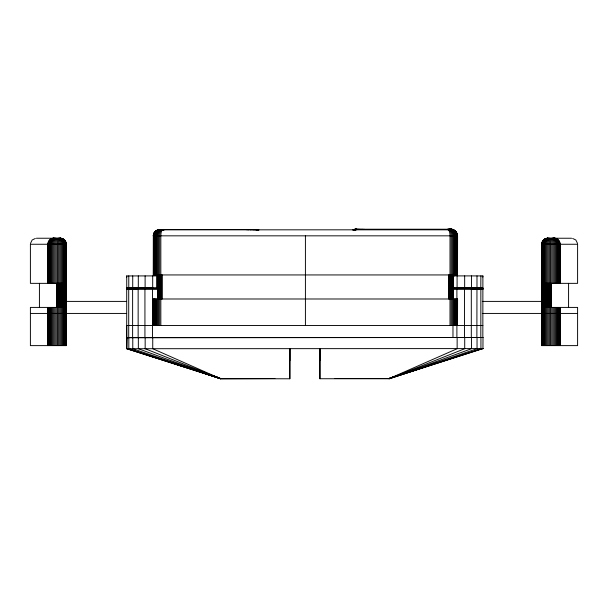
<?xml version="1.0" encoding="UTF-8"?>
<svg xmlns="http://www.w3.org/2000/svg" width="608" height="608" viewBox="0 0 608 608"><rect width="100%" height="100%" fill="white"/><g stroke="black" fill="none" stroke-linecap="round" stroke-linejoin="round"><path stroke-width="0.91" d="M128.098 289.104L126.76 289.096L126.715 275.941L156.621 275.903L156.621 287.926M128.774 275.926L128.774 288.283L126.715 288.306L138.13 288.382M132.726 275.918L132.726 288.26L128.774 288.283M138.297 275.91L138.297 288.245L132.726 288.26M138.297 288.245L145.107 288.238L145.107 275.903M145.107 288.238L152.699 288.23L152.699 275.903M289.849 360.711L289.849 348.68L289.841 378.776L220.696 378.776L126.776 348.718L126.92 337.501L152.722 337.493M126.92 337.501L126.776 348.718L482.988 348.589L389.09 378.761L319.945 378.731L319.884 348.734M452.223 288.245L457.087 288.222L457.087 275.903L452.344 275.903M457.087 275.903L464.664 275.903L464.664 288.23L482.889 288.298L452.344 287.926M464.664 275.903L471.451 275.91L471.451 288.238M471.451 275.91L476.984 275.918L476.984 288.253M476.984 275.918L480.882 275.926L480.806 288.344L472.211 288.374M480.882 275.926L482.889 275.941L482.843 337.493L126.707 337.493L126.707 289.37L137.431 288.99M550.544 238.237L550.536 345.618M483.003 348.498L389.181 378.541L335.038 378.556M482.843 277.066L482.889 275.941M356.075 230.029L356.174 229.224M30.453 243.474L32.163 240L35.363 238.442M457.026 337.493L483.003 337.501L126.776 337.774M420.668 368.212L389.181 378.541L390.898 377.781M289.841 378.776L289.856 348.658M274.9 378.541L220.712 378.754L128.828 348.726L128.828 337.774M389.166 378.586L457.14 348.726L457.14 337.782M162.458 229.824L162.412 230.029A5.677 2.994 -90 0 1 163.613 229.566M319.922 378.776L319.922 348.688L319.93 360.711M126.692 288.329L146.604 287.964M152.699 287.926L126.715 287.972L126.783 289.051M405.308 373.016L389.181 378.541L392.684 377.142M389.181 378.541L398.02 375.303M429.666 365.264L435.959 363.196M138.024 288.298L137.165 288.314L137.621 288.329M137.431 289.294L126.76 289.37L157.746 289.37M482.866 288.017L472.211 288.07M480.806 288.344L482.866 288.321M140.129 288.283L135.348 288.314L137.742 288.344M137.894 289.036L135.417 289.058L137.811 289.089M471.755 288.032L474.232 288.01L464.451 287.956M471.755 288.336L474.232 288.306L470.227 288.283M471.732 289.089L474.21 289.058L471.816 289.028M478.412 289.104L482.843 289.074L482.889 287.972L457.087 287.918M481.468 289.104L482.843 289.096L472.348 288.99M142.112 287.972L135.348 288.01L137.742 288.04M138.594 288.283L143.344 288.276M142.112 288.268L147.448 288.268M355.589 230.029A6.019 0.783 90 0 1 355.984 229.224A6.019 5.966 -90 0 0 353.005 230.029A6.019 6.012 0 0 1 355.984 229.224L450.984 229.224A6.019 6.019 0 0 1 456.555 232.932M161.029 229.566A5.677 5.639 -90 0 0 158.863 229.999A5.677 5.677 0 0 1 160.991 229.566L256.698 229.566A5.677 5.67 0 0 1 258.871 229.999A5.677 5.632 90 0 0 256.682 229.566A5.677 5.252 90 0 1 258.666 229.999M457.596 235.836A6.019 6.019 0 0 0 451.569 229.824L159.266 229.824A6.019 6.019 0 0 0 153.239 235.836L457.596 235.836L457.52 274.938M36.412 238.237L60.397 238.237A6.027 6.004 90 0 1 66.424 244.256L66.409 345.618L30.4 345.618L30.4 307.412L66.409 307.412M571.588 238.237L547.603 238.237A6.027 6.004 -90 0 0 541.576 244.256L541.591 345.618L577.6 345.618L577.6 307.412L541.591 307.412M572.637 238.442L575.837 240L577.547 243.474M66.409 244.256L30.4 244.256L30.4 283.351L66.409 283.351M541.591 244.256L577.6 244.256L577.6 283.351L541.591 283.351M457.596 274.938L153.239 274.938L153.315 235.836A6.019 5.974 90 0 1 159.296 229.832A6.019 5.981 -90 0 0 153.307 235.836M145.107 287.934L157.928 287.926M452.223 287.949L454.047 287.949M453.978 288.253L459.466 288.253M151.764 288.253L157.928 288.23M452.36 289.37L482.904 289.37L472.348 289.294M66.074 301.401L126.646 301.401M482.304 301.401L541.926 301.401M30.4 313.432L126.646 313.432M482.304 313.432L577.6 313.432M482.904 325.462L126.707 325.462L126.76 337.493M128.683 348.688L126.783 348.688L220.742 378.662M481.057 348.688L482.957 348.688M458.926 288.253L464.451 288.253M457.087 288.222L464.664 288.23M463.478 288.26L468.677 288.268M126.692 288.025L138.13 288.086M467.339 288.268L471.838 288.276M131.108 289.104L126.76 289.074M471.96 288.298L472.416 288.306M126.859 348.513L219.876 378.252M175.75 363.789L180.257 365.264M191.064 368.805L219.876 378.244M206.416 373.624L219.883 378.237L217.261 377.142M211.918 375.303L219.891 378.214M247 229.566L247.091 229.991M256.15 229.566L256.226 229.991M126.715 275.941L126.76 277.066M57.456 238.237L57.464 345.618M568.579 283.351L568.579 307.412M560.219 283.351L560.219 244.256A6.019 5.875 90 0 0 554.336 238.245A6.019 5.875 -90 0 1 556.586 238.701M560.219 307.412L560.219 345.618M559.884 283.351L559.884 244.256A6.019 5.677 -90 0 0 554.207 238.245A6.019 5.677 90 0 1 556.381 238.701M559.884 307.412L559.884 345.618M559.406 244.256L559.406 283.351M559.406 307.412L559.406 345.618M558.798 283.351L558.798 244.256A6.019 5.016 -90 0 0 553.774 238.245M558.798 307.412L558.798 345.618M558.06 283.351L558.06 244.256A6.019 4.568 90 0 0 553.485 238.245A6.019 4.568 -90 0 1 555.233 238.701M558.06 307.412L558.06 345.618M557.209 283.351L557.209 244.256A6.019 4.051 -90 0 0 553.151 238.245A6.019 4.051 90 0 1 554.709 238.701M557.209 307.412L557.209 345.618M556.259 283.351L556.259 244.256A6.019 3.473 90 0 0 552.778 238.245A6.019 3.473 -90 0 1 554.108 238.701M556.259 307.412L556.259 345.618M555.218 283.351L555.218 244.256A6.019 2.842 90 0 0 552.376 238.245A6.019 2.842 -90 0 1 553.462 238.701M555.218 307.412L555.218 345.618M554.108 283.351L554.108 244.256A6.019 2.174 90 0 0 551.935 238.245A6.019 2.174 -90 0 1 552.771 238.701M554.108 307.412L554.108 345.618M552.946 283.351L552.946 244.256A6.019 1.467 90 0 0 551.479 238.245M552.946 307.412L552.946 345.618M551.752 283.351L551.752 244.256A6.019 0.737 90 0 0 551.008 238.245A6.019 0.737 -90 0 1 551.296 238.701M551.752 307.412L551.752 345.618M551.296 283.351L551.296 307.412M551.114 283.351L551.114 307.412M550.856 283.351L550.856 307.412M550.118 283.351L550.118 307.412M549.655 283.351L549.655 307.412M549.358 283.351L549.358 244.256A6.019 0.783 -90 0 1 550.141 238.245M549.358 307.412L549.358 345.618M549.138 283.351L549.138 307.412M548.576 283.351L548.576 307.412M548.196 244.256L548.196 283.351M548.196 307.412L548.196 345.618M547.968 283.351L547.968 307.412M547.337 283.351L547.337 307.412M547.078 283.351L547.078 244.256A6.019 2.303 -90 0 1 549.389 238.245A6.019 2.303 90 0 0 548.507 238.701M547.078 307.412L547.078 345.618M546.683 283.351L546.683 307.412M546.022 345.618L546.022 244.256A6.019 3.01 -90 0 1 549.039 238.245M545.437 283.351L545.437 307.412M545.042 283.351L545.042 244.256A6.019 3.663 -90 0 1 548.712 238.245M545.042 307.412L545.042 345.618M544.859 283.351L544.859 307.412M544.297 283.351L544.297 307.412M544.152 283.351L544.152 244.256A6.019 4.256 90 0 1 548.416 238.245M544.152 307.412L544.152 345.618M543.772 283.351L543.772 307.412M543.377 283.351L543.377 244.256A6.019 4.78 90 0 1 548.158 238.245A6.019 4.78 -90 0 0 546.326 238.701M543.377 307.412L543.377 345.618M543.278 283.351L543.278 307.412M542.838 283.351L542.838 307.412M542.716 283.351L542.716 244.256A6.019 5.214 -90 0 1 547.937 238.245M542.716 307.412L542.716 345.618M542.45 283.351L542.45 307.412M542.199 345.618L542.199 244.256A6.019 5.563 90 0 1 547.77 238.245A6.019 5.563 -90 0 0 544.981 239.05M541.865 283.351L541.865 307.412M541.819 283.351L541.819 244.256A6.019 5.814 90 0 1 547.641 238.245M541.819 307.412L541.819 345.618M483.003 337.501L482.942 348.718M480.936 337.774L480.936 348.718L389.09 378.776L464.717 348.726L464.717 337.782M480.86 289.028L480.822 337.493M477.037 337.774L477.037 348.726L389.09 378.776L471.504 348.726L471.504 337.782M476.961 289.005L476.877 337.493M471.306 289.37L471.306 337.493M464.489 289.37L464.489 337.493M457.52 325.462L457.596 298.992L153.239 298.992L153.315 325.462M457.307 274.938L457.307 235.836A6.019 5.867 -90 0 0 451.44 229.824A6.019 5.814 -90 0 1 456.509 232.834M457.307 298.992L457.307 325.462M456.958 274.938L456.958 235.836A6.019 5.563 -90 0 0 451.341 229.832M456.897 289.37L456.897 337.493M456.471 274.938L456.471 235.836A6.019 5.419 -90 0 0 451.045 229.824M456.471 298.992L456.471 325.462M455.856 274.938L455.856 235.836A6.019 5.084 -90 0 0 450.764 229.824M455.856 298.992L455.856 325.462M455.118 274.938L455.118 235.836A6.019 4.689 -90 0 0 450.422 229.824A6.019 3.663 -90 0 1 451.341 230.029M455.118 298.992L455.118 325.462M454.267 274.938L454.267 235.836A6.019 4.233 -90 0 0 450.026 229.824M454.267 298.992L454.267 325.462M453.659 274.337L453.644 276.184M453.439 274.337L453.469 276.184M453.325 274.938L453.325 235.836A6.019 3.732 -90 0 0 449.593 229.824M453.325 298.992L453.325 325.462M453.211 274.337L453.211 276.184M453.074 298.992L453.074 274.938L452.922 298.992M452.975 325.462L452.975 337.493M452.884 274.337L452.907 298.992M452.732 274.938L452.694 298.992M452.284 325.462L452.284 235.836A6.019 3.169 -90 0 0 449.114 229.824M452.033 274.938L452.033 298.992M451.6 274.938L451.6 298.992M451.174 274.938L451.174 235.836A6.019 2.576 90 0 0 448.598 229.824M451.174 298.992L451.174 325.462M451.09 274.938L451.09 298.992M450.52 274.938L450.52 298.992M450.004 325.462L450.004 235.836A6.019 1.946 90 0 0 448.05 229.824M449.244 274.938L449.244 298.992M448.537 274.938L448.537 298.992M305.414 235.836L305.414 325.462M162.29 274.938L162.29 298.992M161.591 274.938L161.591 298.992M160.831 325.462L160.831 235.836A6.019 1.946 -90 0 1 162.784 229.824M160.307 274.938L160.307 298.992M159.744 274.938L159.744 298.992M159.661 274.938L159.661 235.836A6.019 2.576 -90 0 1 162.237 229.824M159.661 298.992L159.661 325.462M159.235 274.938L159.235 298.992M158.794 274.938L158.794 298.992M158.551 274.938L158.551 235.836A6.019 3.169 -90 0 1 161.72 229.824M158.551 298.992L158.551 325.462M158.43 274.938L158.43 298.992M158.141 274.938L158.141 298.992M157.928 274.938L157.913 298.992M157.51 274.938L157.51 235.836A6.019 3.732 -90 0 1 161.242 229.824M157.51 298.992L157.51 325.462M156.568 274.938L156.568 235.836A6.019 4.233 90 0 1 160.801 229.824M156.568 298.992L156.568 325.462M155.716 274.938L155.716 235.836A6.019 4.689 90 0 1 160.413 229.824A6.019 3.663 90 0 0 159.494 230.029M155.716 298.992L155.716 325.462M154.979 274.938L154.979 235.836A6.019 5.084 90 0 1 160.071 229.824M154.979 298.992L154.979 325.462M154.364 274.938L154.364 235.836A6.019 5.419 -90 0 1 159.782 229.824M154.364 298.992L154.364 325.462M153.877 274.938L153.877 235.836A6.019 5.677 -90 0 1 159.562 229.824M153.877 298.992L153.877 325.462M153.528 274.938L153.528 235.836A6.019 5.867 -90 0 1 159.395 229.824A6.019 5.814 -90 0 0 154.326 232.834M153.528 298.992L153.528 325.462M152.745 337.782L152.745 348.726L220.696 378.776L132.78 348.726L132.78 337.774M152.509 289.37L152.509 337.493M145.16 337.782L145.16 348.726L220.696 378.776L138.343 348.726L138.343 337.782M144.932 289.37L144.932 337.493M138.145 289.37L138.145 337.493M132.62 289.37L132.62 337.493M128.714 289.37L128.714 337.493M66.325 283.351L66.325 307.412M66.181 345.618L66.181 244.256A6.019 5.814 -90 0 0 60.359 238.245M65.801 345.618L65.801 244.256A6.019 5.563 90 0 0 60.23 238.245A6.019 5.563 -90 0 1 63.019 239.05M65.55 283.351L65.55 307.412M65.284 283.351L65.284 244.256A6.019 5.214 90 0 0 60.063 238.245M65.284 307.412L65.284 345.618M65.162 283.351L65.162 307.412M64.722 283.351L64.722 307.412M64.623 283.351L64.623 244.256A6.019 4.78 90 0 0 59.842 238.245A6.019 4.78 -90 0 1 61.674 238.701M64.623 307.412L64.623 345.618M64.228 283.351L64.228 307.412M63.848 283.351L63.848 244.256A6.019 4.256 -90 0 0 59.584 238.245M63.848 307.412L63.848 345.618M63.703 283.351L63.703 307.412M63.141 283.351L63.141 307.412M62.958 283.351L62.958 244.256A6.019 3.663 90 0 0 59.288 238.245M62.958 307.412L62.958 345.618M62.563 283.351L62.563 307.412M61.978 345.618L61.978 244.256A6.019 3.01 90 0 0 58.961 238.245A6.019 3.01 -90 0 1 60.116 238.701M61.317 283.351L61.317 307.412M60.922 283.351L60.922 244.256A6.019 2.303 -90 0 0 58.611 238.245A6.019 2.303 90 0 1 59.493 238.701M60.922 307.412L60.922 345.618M60.663 283.351L60.663 307.412M60.032 283.351L60.032 307.412M59.804 244.256L59.804 283.351M59.804 307.412L59.804 345.618M59.424 283.351L59.424 307.412M58.862 283.351L58.862 307.412M58.642 283.351L58.642 244.256A6.019 0.783 -90 0 0 57.859 238.245M58.642 307.412L58.642 345.618M58.345 283.351L58.345 307.412M57.882 283.351L57.882 307.412M57.144 283.351L57.144 307.412M56.886 283.351L56.886 307.412M56.704 283.351L56.704 307.412M56.248 283.351L56.248 244.256A6.019 0.737 -90 0 1 56.992 238.245A6.019 0.737 90 0 0 56.704 238.701M56.248 307.412L56.248 345.618M55.054 283.351L55.054 244.256A6.019 1.467 -90 0 1 56.521 238.245M55.054 307.412L55.054 345.618M53.892 283.351L53.892 244.256A6.019 2.174 -90 0 1 56.065 238.245M53.892 307.412L53.892 345.618M52.782 283.351L52.782 244.256A6.019 2.842 90 0 1 55.624 238.245A6.019 2.842 -90 0 0 54.538 238.701M52.782 307.412L52.782 345.618M51.741 283.351L51.741 244.256A6.019 3.473 90 0 1 55.222 238.245A6.019 3.473 -90 0 0 53.892 238.701M51.741 307.412L51.741 345.618M50.791 283.351L50.791 244.256A6.019 4.051 -90 0 1 54.849 238.245M50.791 307.412L50.791 345.618M49.94 283.351L49.94 244.256A6.019 4.568 -90 0 1 54.515 238.245M49.94 307.412L49.94 345.618M49.202 283.351L49.202 244.256A6.019 5.016 90 0 1 54.226 238.245M49.202 307.412L49.202 345.618M48.594 244.256L48.594 283.351M48.594 307.412L48.594 345.618M48.116 283.351L48.116 244.256A6.019 5.677 -90 0 1 53.793 238.245A6.019 5.677 90 0 0 51.619 238.701M48.116 307.412L48.116 345.618M47.781 283.351L47.781 244.256A6.019 5.875 90 0 1 53.664 238.245A6.019 5.875 -90 0 0 51.414 238.701M47.781 307.412L47.781 345.618M39.421 283.351L39.421 307.412M548.196 244.256A6.019 1.558 -90 0 1 549.761 238.245M542.944 241.247A6.019 5.563 -90 0 1 544.373 239.484M559.413 244.256A6.019 5.381 90 0 0 554.017 238.245A6.019 5.381 -90 0 1 556.077 238.701M59.804 244.256A6.019 1.558 90 0 0 58.239 238.245A6.019 1.558 -90 0 1 58.839 238.701M63.627 239.484A6.019 5.563 -90 0 1 65.056 241.247M48.587 244.256A6.019 5.381 -90 0 1 53.983 238.245M159.258 229.999A5.677 5.358 -90 0 1 161.31 229.566M161.439 229.566A5.677 4.917 -90 0 0 159.554 229.999A5.677 5.107 -90 0 1 161.546 229.566M355.384 229.429A6.019 5.502 -90 0 1 356.812 229.224M353.453 230.029A6.019 5.791 -90 0 1 354.13 229.68M354.852 229.429A6.019 5.791 -90 0 1 356.349 229.224M353.081 230.029A6.019 5.814 90 0 1 355.984 229.224A6.019 1.558 90 0 0 355.201 230.029M363.706 229.429A6.019 1.079 90 0 1 363.987 229.224M362.178 229.429A6.019 1.885 90 0 1 362.672 229.224M159.015 229.999A5.677 5.533 90 0 1 161.135 229.566A5.677 5.487 -90 0 0 159.007 229.999A6.019 4.256 -90 0 1 160.147 229.832M256.675 229.566A5.677 5.487 -90 0 1 258.772 229.999A5.685 5.624 -90 0 0 256.584 229.566A5.677 3.458 -90 0 1 257.876 229.999A5.685 5.191 90 0 0 255.816 229.566M258.522 229.999A5.677 4.917 -90 0 0 256.637 229.566A5.677 4.02 -90 0 1 258.119 229.999M359.366 229.429A6.019 3.39 -90 0 1 360.248 229.224M358.135 229.429A6.019 4.043 -90 0 1 359.176 229.224M448.575 229.231A6.027 0.593 90 0 1 448.871 230.029M249.751 229.566A5.685 1.778 90 0 1 250.435 229.999M248.398 229.566A5.685 1.018 -90 0 1 248.786 229.999M251.051 229.566A5.685 2.516 90 0 1 252.016 229.999M252.267 229.566A5.685 3.192 90 0 1 253.49 229.999M163.499 229.999A5.685 0.555 90 0 1 163.712 229.573M256.614 229.566A5.677 4.507 -90 0 1 258.339 229.999M356.121 229.429A6.019 5.115 -90 0 1 357.443 229.224M360.726 229.429A6.019 2.66 90 0 1 361.418 229.224M357.04 229.429A6.019 4.621 90 0 1 358.241 229.224M353.21 230.029A6.019 5.556 90 0 1 355.984 229.224A6.019 2.303 -90 0 0 354.829 230.029M353.385 230.029A6.019 5.214 -90 0 1 355.984 229.224A6.019 3.01 -90 0 0 354.479 230.029M354.152 230.029A6.019 3.663 -90 0 1 355.984 229.224A6.019 4.773 -90 0 0 353.598 230.029M353.856 230.029A6.019 4.256 -90 0 1 355.984 229.224M256.667 229.999A5.677 0.745 90 0 0 256.386 229.566A5.677 1.467 -90 0 1 256.994 229.999A5.685 4.826 -90 0 0 255.162 229.566M257.306 229.999A5.677 2.174 90 0 0 256.47 229.566A5.677 2.842 -90 0 1 257.602 229.999M256.295 229.566A5.685 5.464 -90 0 1 258.392 229.999M254.342 229.566A5.685 4.362 90 0 1 256.014 229.999M253.369 229.566A5.685 3.815 -90 0 1 254.828 229.999M164.038 229.999A5.677 1.839 90 0 1 164.738 229.566M163.225 229.999A5.677 2.432 90 0 1 164.16 229.566M161.751 229.999A5.677 3.519 -90 0 1 163.096 229.566M161.682 229.566A5.677 4.507 -90 0 0 159.957 229.999A5.677 4.796 90 0 1 161.85 229.566M160.436 229.999A5.677 4.02 90 0 1 161.971 229.566M160.976 229.999A5.677 3.458 -90 0 1 162.298 229.566A5.677 4.423 -90 0 0 160.52 229.999A6.019 2.303 -90 0 1 161.12 229.832M161.576 229.999A5.677 2.842 -90 0 1 162.663 229.566A5.677 3.998 -90 0 0 161.097 229.999A6.019 1.558 -90 0 1 161.485 229.832M162.222 229.999A5.677 2.174 90 0 1 163.05 229.566M162.906 229.999A5.677 1.467 90 0 1 163.468 229.566M449.137 229.224A6.019 2.303 90 0 1 450.285 230.029A6.019 2.303 90 0 0 449.715 229.832M448.765 229.224A6.019 1.558 90 0 1 449.54 230.029M450.992 230.029A6.019 3.01 90 0 0 449.487 229.224A6.019 4.233 -90 0 1 450.543 229.429M451.645 230.029A6.019 3.663 -90 0 0 449.814 229.224A6.019 4.689 90 0 1 451.052 229.429M450.102 229.224A6.019 4.256 90 0 1 452.238 230.029A6.019 4.78 90 0 0 450.946 229.832M450.361 229.224A6.019 4.78 -90 0 1 452.755 230.029M453.272 230.462A6.019 4.78 -90 0 1 453.743 230.987M450.581 229.224A6.019 5.214 -90 0 1 454.723 231.572A6.019 5.419 90 0 0 453.766 230.462M450.756 229.224A6.019 5.563 90 0 1 455.574 232.233A6.019 5.677 -90 0 0 454.153 230.462M450.954 229.224A6.019 5.974 -90 0 1 456.479 232.94M456.882 234.452A6.019 5.974 -90 0 1 456.935 235.243M456.958 234.452A6.019 6.019 0 0 1 457.011 235.235M450.688 229.224A6.019 5.677 -90 0 1 452.162 229.429M452.861 229.68A6.019 5.677 -90 0 1 453.53 230.029M450.467 229.224A6.019 5.419 90 0 1 451.866 229.429M452.542 229.68A6.019 5.419 90 0 1 453.173 230.029M450.178 229.224A6.019 5.084 90 0 1 451.493 229.429M449.008 229.224A6.019 3.732 90 0 1 449.973 229.429M448.529 229.224A6.019 3.169 90 0 1 449.35 229.429M448.012 229.224A6.019 2.576 90 0 1 448.681 229.429M447.473 229.224A6.019 1.946 -90 0 1 447.974 229.429M155.078 232.18A6.019 5.563 90 0 1 159.494 229.832M153.748 234.285A6.019 5.814 -90 0 1 153.991 233.533M159.988 230.029A6.019 3.01 -90 0 1 160.763 229.832M161.667 230.029A6.019 0.783 90 0 1 161.872 229.832M158.65 230.029A6.019 4.78 90 0 1 159.889 229.832M155.975 231.587A6.019 5.214 -90 0 1 156.492 231.07M157.062 230.63A6.019 5.214 -90 0 1 157.67 230.28M158.316 230.029A6.019 5.214 -90 0 1 159.668 229.832M451.539 229.832A6.019 5.974 -90 0 1 457.52 235.843M456.844 233.533A6.019 5.814 -90 0 1 457.239 235.053M451.166 229.832A6.019 5.214 -90 0 1 452.512 230.029M453.165 230.28A6.019 5.214 -90 0 1 453.773 230.63M454.343 231.07A6.019 5.214 -90 0 1 454.852 231.587M450.688 229.832A6.019 4.256 -90 0 1 451.79 230.029M450.072 229.832A6.019 3.01 90 0 1 450.847 230.029M449.342 229.832A6.019 1.558 -90 0 1 449.753 230.029M448.962 229.832A6.019 0.783 -90 0 1 449.168 230.029M453.819 276.184L453.819 274.337L453.773 276.184M157.799 298.992L157.799 274.938L157.761 298.992M455.924 232.233A6.019 5.814 90 0 0 450.878 229.224A6.019 5.867 90 0 1 455.939 232.233"/></g></svg>
